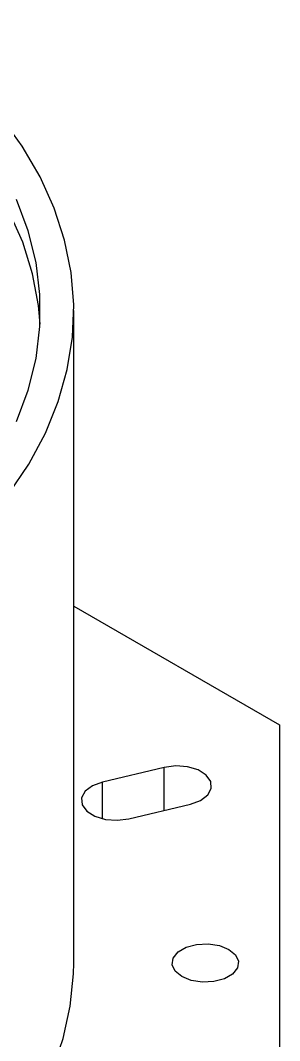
# Model space of a CAD drawing. Header units: millimetres. Extents: x 1258 to 2922, y -135 to 1239.
# Drawn here: x 1408.38 to 1420.06, y 1067.19 to 1113.14 of the extents above; entities that cross this region are included whole.
import ezdxf

# ---------------------------------------------------------------- set-up
doc = ezdxf.new("R2010")
doc.units = ezdxf.units.MM
doc.header["$LTSCALE"] = 6

msp = doc.modelspace()

# ---------------------------------------------------------------- linework, layer by layer
at = {"color": 7, "linetype": 'Continuous', "lineweight": 25}
for p, q in [((1410.785, 1070.683), (1410.785, 1100.079)), ((1410.785, 1086.759), (1420.06, 1081.404)), ((1420.06, 1081.404), (1420.06, 1059.962)), ((1414.853, 1079.495), (1412.081, 1078.832)), ((1413.267, 1077.179), (1416.039, 1077.842))]:
    msp.add_line(p, q, dxfattribs=at)
at = {"color": 8, "linetype": 'Continuous', "lineweight": 25}
for p, q in [((1414.853, 1077.558), (1414.853, 1079.495)), ((1412.081, 1077.179), (1412.081, 1078.832))]:
    msp.add_line(p, q, dxfattribs=at)
at = {"color": 7, "linetype": 'Continuous', "lineweight": 25, "flags": 128}
for points in [[(1409.269, 1099.466), (1409.196, 1100.295), (1408.929, 1101.729), (1408.485, 1103.149), (1407.867, 1104.546), (1407.078, 1105.915), (1406.122, 1107.247), (1405.004, 1108.537), (1403.729, 1109.777), (1402.304, 1110.962), (1400.736, 1112.085), (1399.034, 1113.141)], [(1407.847, 1091.796), (1408.761, 1093.158), (1409.508, 1094.554), (1410.087, 1095.976), (1410.493, 1097.418), (1410.725, 1098.873), (1410.783, 1100.334), (1410.664, 1101.793), (1410.371, 1103.244), (1409.904, 1104.68), (1409.266, 1106.094), (1408.46, 1107.479), (1407.49, 1108.828)], [(1408.198, 1095.081), (1408.729, 1096.49), (1409.084, 1097.918), (1409.263, 1099.356), (1409.263, 1100.798), (1409.085, 1102.237), (1408.73, 1103.664), (1408.199, 1105.074)], [(1416.039, 1077.842), (1416.493, 1078.009), (1416.821, 1078.255), (1416.983, 1078.551), (1416.959, 1078.862), (1416.753, 1079.149), (1416.389, 1079.378), (1415.912, 1079.522), (1415.378, 1079.562), (1414.853, 1079.495)], [(1412.081, 1078.832), (1411.627, 1078.665), (1411.299, 1078.419), (1411.137, 1078.122), (1411.161, 1077.812), (1411.367, 1077.525), (1411.731, 1077.296), (1412.208, 1077.152), (1412.742, 1077.112), (1413.267, 1077.179)], [(1415.651, 1070.071), (1415.352, 1070.317), (1415.217, 1070.608), (1415.263, 1070.907), (1415.483, 1071.18), (1415.851, 1071.392), (1416.323, 1071.52), (1416.842, 1071.546), (1417.346, 1071.468), (1417.772, 1071.295), (1418.071, 1071.049), (1418.206, 1070.759), (1418.161, 1070.459), (1417.94, 1070.186), (1417.572, 1069.974), (1417.1, 1069.847), (1416.581, 1069.82), (1416.078, 1069.898), (1415.651, 1070.071)], [(1409.81, 1065.846), (1410.307, 1067.282), (1410.629, 1068.734), (1410.775, 1070.196), (1410.785, 1070.683)]]:
    msp.add_lwpolyline(points, dxfattribs=at)

doc.saveas('drawing.dxf')
